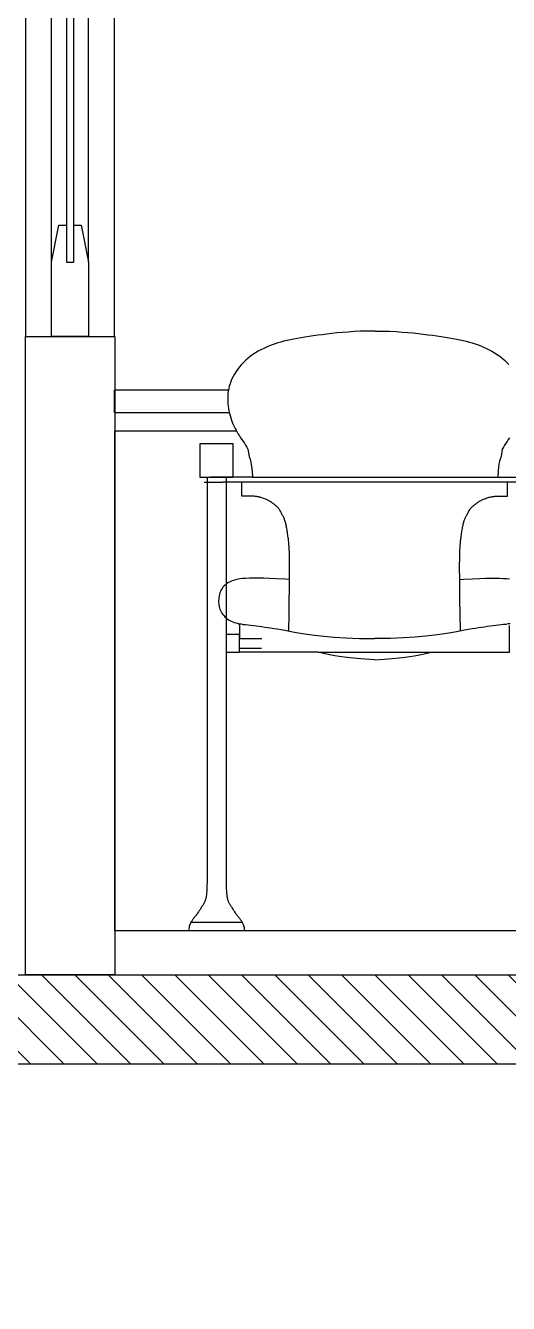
# Model space of a CAD drawing. Header units: millimetres. Extents: x 2056 to 4470, y 1400 to 3101.
# Drawn here: x 2181.491 to 2182.141, y 1407.677 to 1409.398 of the extents above; entities that cross this region are included whole.
import ezdxf

# ---------------------------------------------------------------- set-up
doc = ezdxf.new("R2010")
doc.units = ezdxf.units.MM
for name, color, linetype in [('A-GLAZ', 5, 'Continuous'), ('A-PLAN-1', 5, 'Continuous'), ('A-PLAN-2', 4, 'Continuous'), ('A-PLAN-3', 3, 'Continuous'), ('A-PLAN-5', 1, 'Continuous'), ('A-PLAN-6', 9, 'Continuous')]:
    doc.layers.add(name, color=color, linetype=linetype)
doc.layers.add('A-WALL', color=16, linetype='Continuous', lineweight=30)

# ---------------------------------------------------------------- blocks, each defined once
blk = doc.blocks.new('ESCRITORIO CONSULTORIO')
for p, q in [((0.1534, 0.7276, 3.0108), (0, 0.7276, 3.0108)), ((0, 0.6976, 3.0108), (0, 0.7276, 3.0108)), ((0, 0.6976, 3.0108), (0.1545, 0.6976, 3.0108)), ((0, 0.6976, 3.0108), (0.1545, 0.6976, 3.0108)), ((0.1205, 0.6036, 3.0108), (0.1458, 0.6036, 3.0108)), ((0.1715, 0.6106, 3.0108), (0.1294, 0.6106, 3.0108)), ((0.5801, 0.6036, 3.0108), (0.1458, 0.6036, 3.0108)), ((0.1858, 0.6106, 3.0108), (0.1486, 0.6106, 3.0108)), ((0.1858, 0.6106, 3.0108), (0.5291, 0.6106, 3.0108)), ((0.5291, 0.6106, 3.0108), (0.5878, 0.6106, 3.0108)), ((0.1676, 0.3931, 3.0108), (0.1982, 0.393, 3.0108)), ((0.1676, 0.3802, 3.0108), (0.1981, 0.3801, 3.0108)), ((0.0999, 0, 3.0108), (0.1748, 0, 3.0108)), ((0.1029, 0.0109, 3.0108), (0.1718, 0.0109, 3.0108))]:
    blk.add_line(p, q)
for points in [[(0.351, 0.8072), (0.3408, 0.8071), (0.3314, 0.8069), (0.3226, 0.8065), (0.3145, 0.8059), (0.3068, 0.8053), (0.2996, 0.8047), (0.2927, 0.8039), (0.2861, 0.8031), (0.2797, 0.8024), (0.2736, 0.8016), (0.2676, 0.8008), (0.2619, 0.7999), (0.2565, 0.7991), (0.2512, 0.7982), (0.2462, 0.7973), (0.2414, 0.7964), (0.2368, 0.7955), (0.2324, 0.7945), (0.2281, 0.7935), (0.224, 0.7924), (0.2201, 0.7913), (0.2162, 0.79), (0.2123, 0.7887), (0.2085, 0.7872), (0.2047, 0.7856), (0.2009, 0.7839), (0.1972, 0.7821), (0.1935, 0.7801), (0.1899, 0.7779), (0.1864, 0.7757), (0.183, 0.7733), (0.1798, 0.7707), (0.1767, 0.768), (0.1737, 0.7651), (0.1709, 0.7621), (0.1683, 0.7591), (0.1658, 0.7559), (0.1636, 0.7527), (0.1615, 0.7494), (0.1597, 0.7461), (0.1581, 0.7428), (0.1567, 0.7395), (0.1555, 0.7362), (0.1545, 0.7329), (0.1538, 0.7295), (0.1531, 0.7262), (0.1527, 0.7229), (0.1525, 0.7195), (0.1524, 0.7162), (0.1524, 0.7128), (0.1527, 0.7095), (0.153, 0.7062), (0.1535, 0.7029), (0.1541, 0.6996), (0.1548, 0.6964), (0.1556, 0.6933), (0.1565, 0.6902), (0.1575, 0.6873), (0.1586, 0.6844), (0.1597, 0.6816), (0.1609, 0.6789), (0.1622, 0.6762), (0.1636, 0.6736), (0.165, 0.671), (0.1666, 0.6685), (0.1682, 0.666), (0.1698, 0.6636), (0.1715, 0.6611), (0.1732, 0.6586), (0.1749, 0.6561), (0.1765, 0.6535), (0.1781, 0.6508), (0.1797, 0.648), (0.1812, 0.6385), (0.1825, 0.6347), (0.1837, 0.6301), (0.1846, 0.6247), (0.1853, 0.618), (0.1858, 0.6106)], [(0.3509, 0.8072), (0.3611, 0.8071), (0.3705, 0.8069), (0.3793, 0.8065), (0.3874, 0.8059), (0.3951, 0.8053), (0.4023, 0.8047), (0.4092, 0.8039), (0.4158, 0.8031), (0.4222, 0.8024), (0.4283, 0.8016), (0.4343, 0.8008), (0.44, 0.7999), (0.4454, 0.7991), (0.4507, 0.7982), (0.4557, 0.7973), (0.4605, 0.7964), (0.4651, 0.7955), (0.4695, 0.7945), (0.4738, 0.7935), (0.4779, 0.7924), (0.4818, 0.7913), (0.4857, 0.79), (0.4896, 0.7887), (0.4934, 0.7872), (0.4972, 0.7856), (0.501, 0.7839), (0.5047, 0.7821), (0.5084, 0.7801), (0.512, 0.7779), (0.5155, 0.7757), (0.5189, 0.7733), (0.5221, 0.7707), (0.5252, 0.768), (0.5282, 0.7651), (0.531, 0.7621)], [(0.5321, 0.6636), (0.5304, 0.6611), (0.5287, 0.6586), (0.527, 0.6561), (0.5254, 0.6535), (0.5238, 0.6508), (0.5222, 0.648), (0.5207, 0.6385), (0.5194, 0.6347), (0.5182, 0.6301), (0.5173, 0.6247), (0.5166, 0.618), (0.5161, 0.6106)], [(0.1644, 0.6722), (0, 0.6722), (0, 0), (1.4999, 0), (1.4999, 0.6722), (1.2846, 0.6722)], [(0.1592, 0.61), (0.1152, 0.61), (0.1152, 0.6558), (0.1592, 0.6558), (0.1592, 0.61), (0.1372, 0.61)], [(0.1245, 0.61), (0.1245, 0.0654)], [(0.1502, 0.61), (0.1502, 0.0654)], [(0.1715, 0.5848), (0.1715, 0.6036)], [(0.5291, 0.5848), (0.5291, 0.6036)], [(0.2346, 0.4032), (0.235, 0.4265), (0.2353, 0.4449), (0.2355, 0.4591), (0.2356, 0.4699), (0.2357, 0.4779), (0.2358, 0.4837), (0.2358, 0.4881), (0.2358, 0.4917), (0.2358, 0.4951), (0.2357, 0.4984), (0.2356, 0.5015), (0.2356, 0.5046), (0.2355, 0.5074), (0.2354, 0.5102), (0.2353, 0.5127), (0.2351, 0.5151), (0.235, 0.5172), (0.2349, 0.5192), (0.2347, 0.5211), (0.2346, 0.5229), (0.2344, 0.5245), (0.2342, 0.5262), (0.2341, 0.5278), (0.2339, 0.5294), (0.2336, 0.5311), (0.2334, 0.5328), (0.2331, 0.5345), (0.2329, 0.5362), (0.2326, 0.5379), (0.2323, 0.5396), (0.232, 0.5412), (0.2318, 0.5428), (0.2315, 0.5443), (0.2312, 0.5457), (0.2309, 0.547), (0.2305, 0.5483), (0.2302, 0.5496), (0.2299, 0.5507), (0.2295, 0.5519), (0.2291, 0.553), (0.2287, 0.554), (0.2283, 0.555), (0.2278, 0.556), (0.2274, 0.557), (0.2269, 0.558), (0.2264, 0.5589), (0.2259, 0.5599), (0.2254, 0.5608), (0.2249, 0.5618), (0.2244, 0.5628), (0.2238, 0.5638), (0.2233, 0.5648), (0.2227, 0.5658), (0.2221, 0.5668), (0.2214, 0.5677), (0.2207, 0.5686), (0.2199, 0.5695), (0.219, 0.5704), (0.2181, 0.5712), (0.2172, 0.572), (0.2163, 0.5728), (0.2153, 0.5735), (0.2144, 0.5742), (0.2135, 0.5749), (0.2125, 0.5756), (0.2116, 0.5763), (0.2107, 0.5769), (0.2098, 0.5775), (0.2089, 0.5781), (0.2079, 0.5787), (0.2069, 0.5792), (0.2059, 0.5798), (0.2047, 0.5803), (0.2035, 0.5808), (0.2023, 0.5813), (0.201, 0.5817), (0.1998, 0.5822), (0.1985, 0.5826), (0.1972, 0.5829), (0.196, 0.5833), (0.1948, 0.5836), (0.1937, 0.5839), (0.1926, 0.5841), (0.1915, 0.5843), (0.1904, 0.5845), (0.1893, 0.5846), (0.1882, 0.5847), (0.1871, 0.5848), (0.1859, 0.5849), (0.1847, 0.585), (0.1832, 0.585), (0.1816, 0.585), (0.1797, 0.585), (0.1774, 0.585), (0.1747, 0.5849), (0.1715, 0.5848)], [(0.466, 0.4032), (0.4656, 0.4265), (0.4653, 0.4449), (0.4651, 0.4591), (0.465, 0.4699), (0.4649, 0.4779), (0.4648, 0.4837), (0.4648, 0.4881), (0.4648, 0.4917), (0.4648, 0.4951), (0.4649, 0.4984), (0.4649, 0.5015), (0.465, 0.5046), (0.4651, 0.5074), (0.4652, 0.5102), (0.4653, 0.5127), (0.4654, 0.5151), (0.4656, 0.5172), (0.4657, 0.5192), (0.4658, 0.5211), (0.466, 0.5229), (0.4662, 0.5245), (0.4663, 0.5262), (0.4665, 0.5278), (0.4667, 0.5294), (0.467, 0.5311), (0.4672, 0.5328), (0.4674, 0.5345), (0.4677, 0.5362), (0.468, 0.5379), (0.4683, 0.5396), (0.4685, 0.5412), (0.4688, 0.5428), (0.4691, 0.5443), (0.4694, 0.5457), (0.4697, 0.547), (0.4701, 0.5483), (0.4704, 0.5496), (0.4707, 0.5507), (0.4711, 0.5519), (0.4715, 0.553), (0.4719, 0.554), (0.4723, 0.555), (0.4728, 0.556), (0.4732, 0.557), (0.4737, 0.558), (0.4742, 0.5589), (0.4747, 0.5599), (0.4752, 0.5608), (0.4757, 0.5618), (0.4762, 0.5628), (0.4767, 0.5638), (0.4773, 0.5648), (0.4779, 0.5658), (0.4785, 0.5668), (0.4792, 0.5677), (0.4799, 0.5686), (0.4807, 0.5695), (0.4816, 0.5704), (0.4825, 0.5712), (0.4834, 0.572), (0.4843, 0.5728), (0.4853, 0.5735), (0.4862, 0.5742), (0.4871, 0.5749), (0.488, 0.5756), (0.4889, 0.5763), (0.4898, 0.5769), (0.4908, 0.5775), (0.4917, 0.5781), (0.4926, 0.5787), (0.4937, 0.5792), (0.4947, 0.5798), (0.4959, 0.5803), (0.4971, 0.5808), (0.4983, 0.5813), (0.4996, 0.5817), (0.5008, 0.5822), (0.5021, 0.5826), (0.5033, 0.5829), (0.5046, 0.5833), (0.5057, 0.5836), (0.5069, 0.5839), (0.508, 0.5841), (0.5091, 0.5843), (0.5102, 0.5845), (0.5113, 0.5846), (0.5124, 0.5847), (0.5135, 0.5848), (0.5147, 0.5849), (0.5159, 0.585), (0.5174, 0.585), (0.519, 0.585), (0.5209, 0.585), (0.5232, 0.585), (0.5259, 0.5849), (0.5291, 0.5848)], [(0.2357, 0.4728), (0.23, 0.473), (0.2183, 0.4736), (0.2089, 0.474), (0.201, 0.4742), (0.194, 0.4744), (0.1877, 0.4745), (0.1821, 0.4744), (0.177, 0.4741), (0.1725, 0.4738), (0.1685, 0.4733), (0.1648, 0.4726), (0.1616, 0.4718), (0.1586, 0.4708), (0.1559, 0.4697), (0.1534, 0.4685), (0.1512, 0.4671), (0.1493, 0.4656), (0.1476, 0.464), (0.146, 0.4623), (0.1447, 0.4605), (0.1436, 0.4586), (0.1427, 0.4566), (0.1419, 0.4546), (0.1413, 0.4525), (0.1408, 0.4505), (0.1404, 0.4484), (0.1402, 0.4463), (0.1401, 0.4442), (0.1401, 0.4422), (0.1402, 0.4402), (0.1403, 0.4383), (0.1407, 0.4363), (0.1411, 0.4345), (0.1417, 0.4326), (0.1425, 0.4308), (0.1434, 0.4291), (0.1445, 0.4273), (0.1457, 0.4257), (0.147, 0.424), (0.1485, 0.4225), (0.1501, 0.421), (0.1518, 0.4197), (0.1535, 0.4184), (0.1553, 0.4173), (0.1572, 0.4164), (0.1591, 0.4155), (0.1611, 0.4148), (0.1632, 0.4142), (0.1654, 0.4136), (0.1679, 0.4131), (0.1705, 0.4127), (0.1734, 0.4122), (0.1765, 0.4118), (0.1798, 0.4114), (0.1833, 0.4109), (0.187, 0.4105), (0.1908, 0.4101), (0.1946, 0.4096), (0.1985, 0.4091), (0.2024, 0.4086), (0.2062, 0.408), (0.2102, 0.4074), (0.2144, 0.4067), (0.2189, 0.406), (0.2238, 0.4051), (0.2293, 0.4042), (0.2355, 0.4031), (0.2424, 0.4019), (0.2503, 0.4005), (0.2594, 0.3991), (0.2698, 0.3976), (0.2818, 0.3963), (0.2957, 0.395), (0.3116, 0.394), (0.3299, 0.3933), (0.3507, 0.393)], [(0.4649, 0.4728), (0.4706, 0.473), (0.4823, 0.4736), (0.4917, 0.474), (0.4996, 0.4742), (0.5066, 0.4744), (0.5129, 0.4745), (0.5185, 0.4744), (0.5236, 0.4741), (0.5281, 0.4738), (0.5321, 0.4733)], [(0.5327, 0.4131), (0.5301, 0.4127), (0.5272, 0.4122), (0.5241, 0.4118), (0.5208, 0.4114), (0.5173, 0.4109), (0.5136, 0.4105), (0.5098, 0.4101), (0.506, 0.4096), (0.5021, 0.4091), (0.4982, 0.4086), (0.4943, 0.408), (0.4904, 0.4074), (0.4862, 0.4067), (0.4817, 0.406), (0.4768, 0.4051), (0.4713, 0.4042), (0.4651, 0.4031), (0.4582, 0.4019), (0.4503, 0.4005), (0.4412, 0.3991), (0.4309, 0.3976), (0.4189, 0.3963), (0.4051, 0.395), (0.3893, 0.394), (0.3712, 0.3933), (0.3507, 0.393)], [(0.1686, 0.4108), (0.1682, 0.4113), (0.1678, 0.4119), (0.1674, 0.4125), (0.1672, 0.4129), (0.167, 0.4133)], [(0.1502, 0.3992), (0.1676, 0.3992), (0.1676, 0.3743), (0.1502, 0.3743)], [(0.2742, 0.3749), (0.1684, 0.3749), (0.1686, 0.4108)], [(0.2742, 0.3749), (0.5322, 0.3749), (0.532, 0.4108)], [(0.3503, 0.3645), (0.3375, 0.3654), (0.3265, 0.3662), (0.3172, 0.3671), (0.3093, 0.368), (0.3026, 0.3689), (0.2969, 0.3699), (0.292, 0.3708), (0.2875, 0.3717), (0.2834, 0.3726), (0.2795, 0.3736), (0.2759, 0.3745), (0.2742, 0.3749)], [(0.3503, 0.3645), (0.3631, 0.3654), (0.3741, 0.3662), (0.3834, 0.3671), (0.3913, 0.368), (0.3979, 0.3689), (0.4036, 0.3699), (0.4086, 0.3708), (0.413, 0.3717), (0.4172, 0.3726), (0.421, 0.3736), (0.4247, 0.3745), (0.4264, 0.3749)], [(0.1245, 0.0654), (0.1244, 0.0603), (0.1243, 0.0562), (0.1241, 0.0528), (0.1239, 0.0501), (0.1237, 0.048), (0.1235, 0.0463), (0.1232, 0.0449), (0.123, 0.0437), (0.1227, 0.0426), (0.1224, 0.0416), (0.1221, 0.0406), (0.1218, 0.0397), (0.1215, 0.0388), (0.1212, 0.038), (0.1208, 0.0372), (0.1204, 0.0365), (0.12, 0.0358), (0.1196, 0.0351), (0.1192, 0.0344), (0.1187, 0.0337), (0.1182, 0.033), (0.1177, 0.0323), (0.1172, 0.0315), (0.1167, 0.0307), (0.1161, 0.0298), (0.1155, 0.0288), (0.1149, 0.0278), (0.1142, 0.0268), (0.1136, 0.0258), (0.113, 0.0248), (0.1123, 0.0238), (0.1117, 0.0229), (0.1111, 0.022), (0.1105, 0.0212), (0.1099, 0.0204), (0.1093, 0.0197), (0.1087, 0.019), (0.1082, 0.0183), (0.1076, 0.0176), (0.107, 0.017), (0.1065, 0.0163), (0.106, 0.0156), (0.1054, 0.0148), (0.1049, 0.0141), (0.1044, 0.0133), (0.1039, 0.0125), (0.1033, 0.0117), (0.1028, 0.0108), (0.1023, 0.0099), (0.1018, 0.0089), (0.1014, 0.0078), (0.1009, 0.0066), (0.1006, 0.0052), (0.1003, 0.0037), (0.1, 0.002), (0.0999, 0)], [(0.1502, 0.0654), (0.1503, 0.0603), (0.1504, 0.0562), (0.1506, 0.0528), (0.1508, 0.0501), (0.151, 0.048), (0.1513, 0.0463), (0.1515, 0.0449), (0.1518, 0.0437), (0.152, 0.0426), (0.1523, 0.0416), (0.1526, 0.0406), (0.1529, 0.0397), (0.1532, 0.0388), (0.1536, 0.038), (0.1539, 0.0372), (0.1543, 0.0365), (0.1547, 0.0358), (0.1551, 0.0351), (0.1555, 0.0344), (0.156, 0.0337), (0.1565, 0.033), (0.157, 0.0323), (0.1575, 0.0315), (0.1581, 0.0307), (0.1586, 0.0298), (0.1592, 0.0288), (0.1598, 0.0278), (0.1605, 0.0268), (0.1611, 0.0258), (0.1617, 0.0248), (0.1624, 0.0238), (0.163, 0.0229), (0.1636, 0.022), (0.1642, 0.0212), (0.1648, 0.0204), (0.1654, 0.0197), (0.166, 0.019), (0.1666, 0.0183), (0.1671, 0.0176), (0.1677, 0.017), (0.1682, 0.0163), (0.1688, 0.0156), (0.1693, 0.0148), (0.1698, 0.0141), (0.1703, 0.0133), (0.1709, 0.0125), (0.1714, 0.0117), (0.1719, 0.0108), (0.1724, 0.0099), (0.1729, 0.0089), (0.1733, 0.0078), (0.1738, 0.0066), (0.1741, 0.0052), (0.1745, 0.0037), (0.1747, 0.002), (0.1748, 0)]]:
    blk.add_lwpolyline(points)
blk = doc.blocks.new('placa-cte')
at = {"layer": 'A-PLAN-5'}
h = blk.add_hatch(dxfattribs=at)
h.set_pattern_fill('ANSI31', color=256, scale=0.01, angle=90, style=0)
h.set_pattern_definition([(135, (-989183.659403, -1733165.448907), (-0.02245064030267, -0.02245064030267), [])])
h.paths.add_polyline_path([(0, 0.5), (21.1484, 0.5), (21.1485, -0.0001), (20.6484, -0.0001), (20.6484, 0.3799), (14.4728, 0.3799), (14.4728, 0), (13.9728, 0), (13.9728, 0.3799), (8.4106, 0.3799), (8.4106, 0), (7.9106, 0), (7.9106, 0.3799), (1.9078, 0.3799), (1.9078, 0), (1.4078, 0), (1.4078, 0.3799), (0.1983, 0.3799), (0.1983, 0.0001), (0, 0.0001)])
at = {"layer": 'A-PLAN-1', "elevation": 0.2289}
blk.add_lwpolyline([(0, 0.5), (21.1484, 0.5), (21.1485, -0.0001), (20.6484, -0.0001), (20.6484, 0.3799), (14.4728, 0.3799), (14.4728, 0), (13.9728, 0), (13.9728, 0.3799), (8.4106, 0.3799), (8.4106, 0), (7.9106, 0), (7.9106, 0.3799), (1.9078, 0.3799), (1.9078, 0), (1.4078, 0), (1.4078, 0.3799), (0.1983, 0.3799), (0.1983, 0.0001), (0, 0.0001), (0, 0.5)], close=True, dxfattribs=at)

msp = doc.modelspace()

# ---------------------------------------------------------------- linework, layer by layer
at = {"layer": 'A-GLAZ'}
for points, elevation in [([(2181.5258, 1409.0792), (2181.5258, 1410.4792)], -0.2289), ([(2181.5758, 1409.0792), (2181.5758, 1410.4792)], -0.2289), ([(2181.5558, 1409.1292), (2181.5658, 1409.1292), (2181.5758, 1409.0792), (2181.5758, 1408.9792), (2181.5258, 1408.9792), (2181.5258, 1409.0792), (2181.5358, 1409.1292), (2181.5458, 1409.1292)], -0.0296)]:
    msp.add_lwpolyline(points, dxfattribs=dict(at, elevation=elevation))
at = {"layer": 'A-GLAZ', "elevation": -0.2289}
msp.add_lwpolyline([(2181.5458, 1410.4792), (2181.5458, 1409.0792), (2181.5558, 1409.0792), (2181.5558, 1410.4792)], close=True, dxfattribs=at)
at = {"layer": 'A-PLAN-2'}
msp.add_lwpolyline([(2181.6108, 1408.1792), (2186.2753, 1408.1792)], dxfattribs=at)
at = {"layer": 'A-PLAN-6', "elevation": -0.0296}
msp.add_lwpolyline([(2181.4908, 1408.9792), (2181.6108, 1408.9792), (2181.6108, 1410.5792), (2181.4908, 1410.5792)], close=True, dxfattribs=at)
at = {"layer": 'A-WALL', "elevation": 0.2289}
msp.add_lwpolyline([(2181.4909, 1408.9792), (2181.6109, 1408.9792), (2181.6109, 1408.1192), (2181.4909, 1408.1192)], close=True, dxfattribs=at)

# ---------------------------------------------------------------- block references
at = {"color": 4}
msp.add_blockref('placa-cte', (2165.2753, 1407.6192), dxfattribs=at)
at = {"layer": 'A-PLAN-3', "color": 4}
msp.add_blockref('ESCRITORIO CONSULTORIO', (2181.6108, 1408.1792), dxfattribs=at)

doc.saveas('drawing.dxf')
